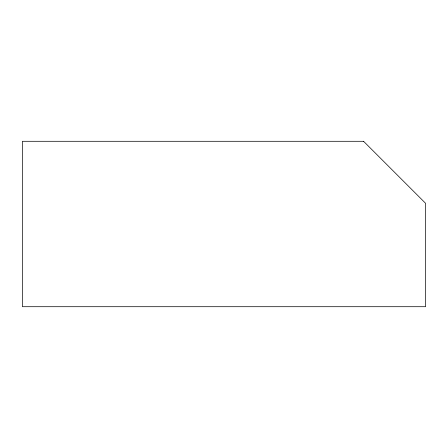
<?xml version="1.0" encoding="UTF-8"?>
<svg xmlns="http://www.w3.org/2000/svg" width="448" height="448" viewBox="0 0 448 448"><rect width="100%" height="100%" fill="white"/><g stroke="black" fill="none" stroke-linecap="round" stroke-linejoin="round"><path stroke-width="0.67" d="M363.569 141.294L22.4 141.294L22.4 306.706L425.6 306.706L425.6 203.325L363.569 141.294"/></g></svg>
